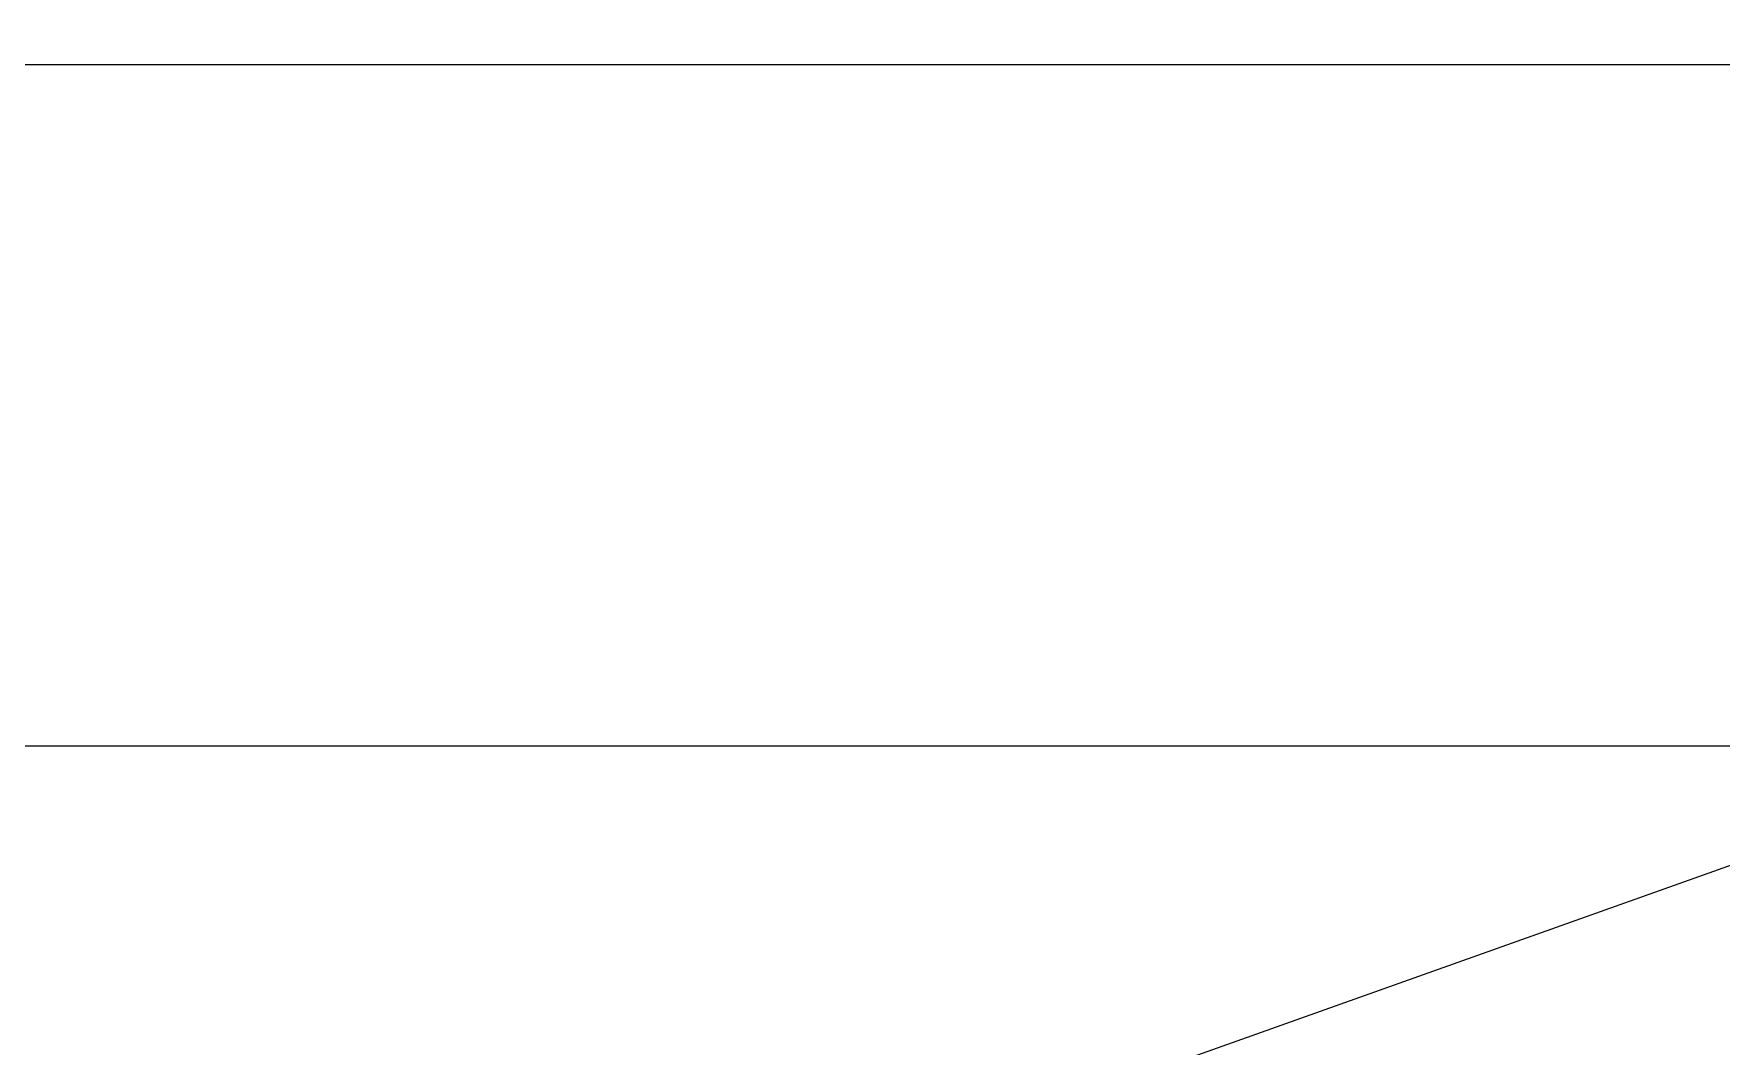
# Model space of a CAD drawing. Header units: millimetres. Extents: x 3162 to 221128, y -144913 to 11496.
# Drawn here: x 171016 to 172256, y -13187 to -12444 of the extents above; entities that cross this region are included whole.
import ezdxf
from ezdxf.xclip import XClip

# ---------------------------------------------------------------- set-up
doc = ezdxf.new("R2010")
doc.units = ezdxf.units.MM
doc.header["$LTSCALE"] = 10
doc.header["$XCLIPFRAME"] = 2
doc.linetypes.add('DASH', pattern=[8.889999999999997, 6.349999999999998, -2.54])
doc.layers.add('FC-Refe【标注引线】', color=2, linetype='Continuous', lineweight=0)
doc.layers.add('Hidden【虚线】', color=136, linetype='DASH', lineweight=0)
doc.layers.add('WALL_NEW【新建墙体】', color=4, linetype='Continuous')
doc.layers.add('WALL【墙体】', color=7, linetype='Continuous')
doc.styles.add('尺寸标注', font='ARCHS.SHX', dxfattribs={"width": 0.8})
doc.dimstyles.new('海龙1：25', dxfattribs={"dimscale": 25, "dimtxt": 2.25, "dimasz": 1, "dimexe": 1.5, "dimexo": 1, "dimgap": 1, "dimtad": 1, "dimdec": 0, "dimrnd": 5, "dimdsep": 46, "dimtxsty": '尺寸标注', "dimblk": 'ARCHTICK', "dimblk1": 'ARCHTICK', "dimblk2": 'ARCHTICK', "dimcen": 1, "dimclrd": 44, "dimclre": 44, "dimclrt": 2, "dimadec": 0, "dimazin": 0, "dimtfac": 1, "dimtdec": 0, "dimtix": 1, "dimtmove": 2, "dimatfit": 3, "dimldrblk": 'hl_arrow2', "dimfxl": 5, "dimfxlon": 1, "dimarcsym": 0})

# ---------------------------------------------------------------- blocks, each defined once
blk = doc.blocks.new('海龙_05091009')
at = {"layer": 'WALL【墙体】'}
blk.add_line((-3624.999999999995, 1925), (3375.000000000007, 1925), dxfattribs=at)
blk = doc.blocks.new('_ArchTick')
at = {"color": 2, "linetype": 'ByBlock', "const_width": 0.15}
blk.add_lwpolyline([(-0.5, -0.5), (0.5, 0.5)], dxfattribs=at)
blk = doc.blocks.new('hl_arrow2')
at = {"color": 2}
blk.add_line((-0.221303783804, 2.183e-12), (-1, 5.720000000000001e-13), dxfattribs=at)
blk.add_lwpolyline([(-0.221303783804, 0), (-0.861040435366, -0.688592459968), (-0.653754463034, -0.8624700623479998), (0, 0), (-0.653754463034, 0.8624700623479998), (-0.861040435366, 0.688592459968)], close=True, dxfattribs=at)
for points in [[(-0.861040435366, 0.688592459968), (-0.653754463034, 0.8624700623479998), (-0.221303783804, 0), (0, 0)], [(-0.861040435366, -0.688592459968), (-0.653754463034, -0.8624700623479998), (-0.221303783804, 0), (0, 0)]]:
    blk.add_solid(points, dxfattribs=at)

msp = doc.modelspace()

# ---------------------------------------------------------------- linework, layer by layer
at = {"layer": 'Hidden【虚线】'}
msp.add_lwpolyline([(170570.6763044796, -13966.76360587796), (173910.6763044796, -13966.76360587796), (173910.6763044796, -12466.76360587796), (170570.6763044796, -12466.76360587796)], close=True, dxfattribs=at)

# ---------------------------------------------------------------- block references
at = {"layer": 'WALL_NEW【新建墙体】'}
ref = msp.add_blockref('海龙_05091009', (170025.6762986425, -14891.76362567727), dxfattribs=at)
XClip(ref).set_block_clipping_path([(545.0000058371297, 925.0000197993104), (3885.0000058371443, 2425.0000197993104)])

# ---------------------------------------------------------------- leaders
at = {"layer": 'FC-Refe【标注引线】'}
for points in [[(171793.6925142642, -13221.13436369697), (173979.6315654457, -12443.88217268931), (174104.6315654457, -12443.88217268931)], [(171960.5431384263, -13409.38251720378), (173979.6315654457, -12759.13185817009), (174104.6315654457, -12759.13185817009)]]:
    msp.add_leader(points, dimstyle='海龙1：25', override={"dimscale": 25, "dimldrblk": 'hl_arrow2'}, dxfattribs=at)

doc.saveas('drawing.dxf')
